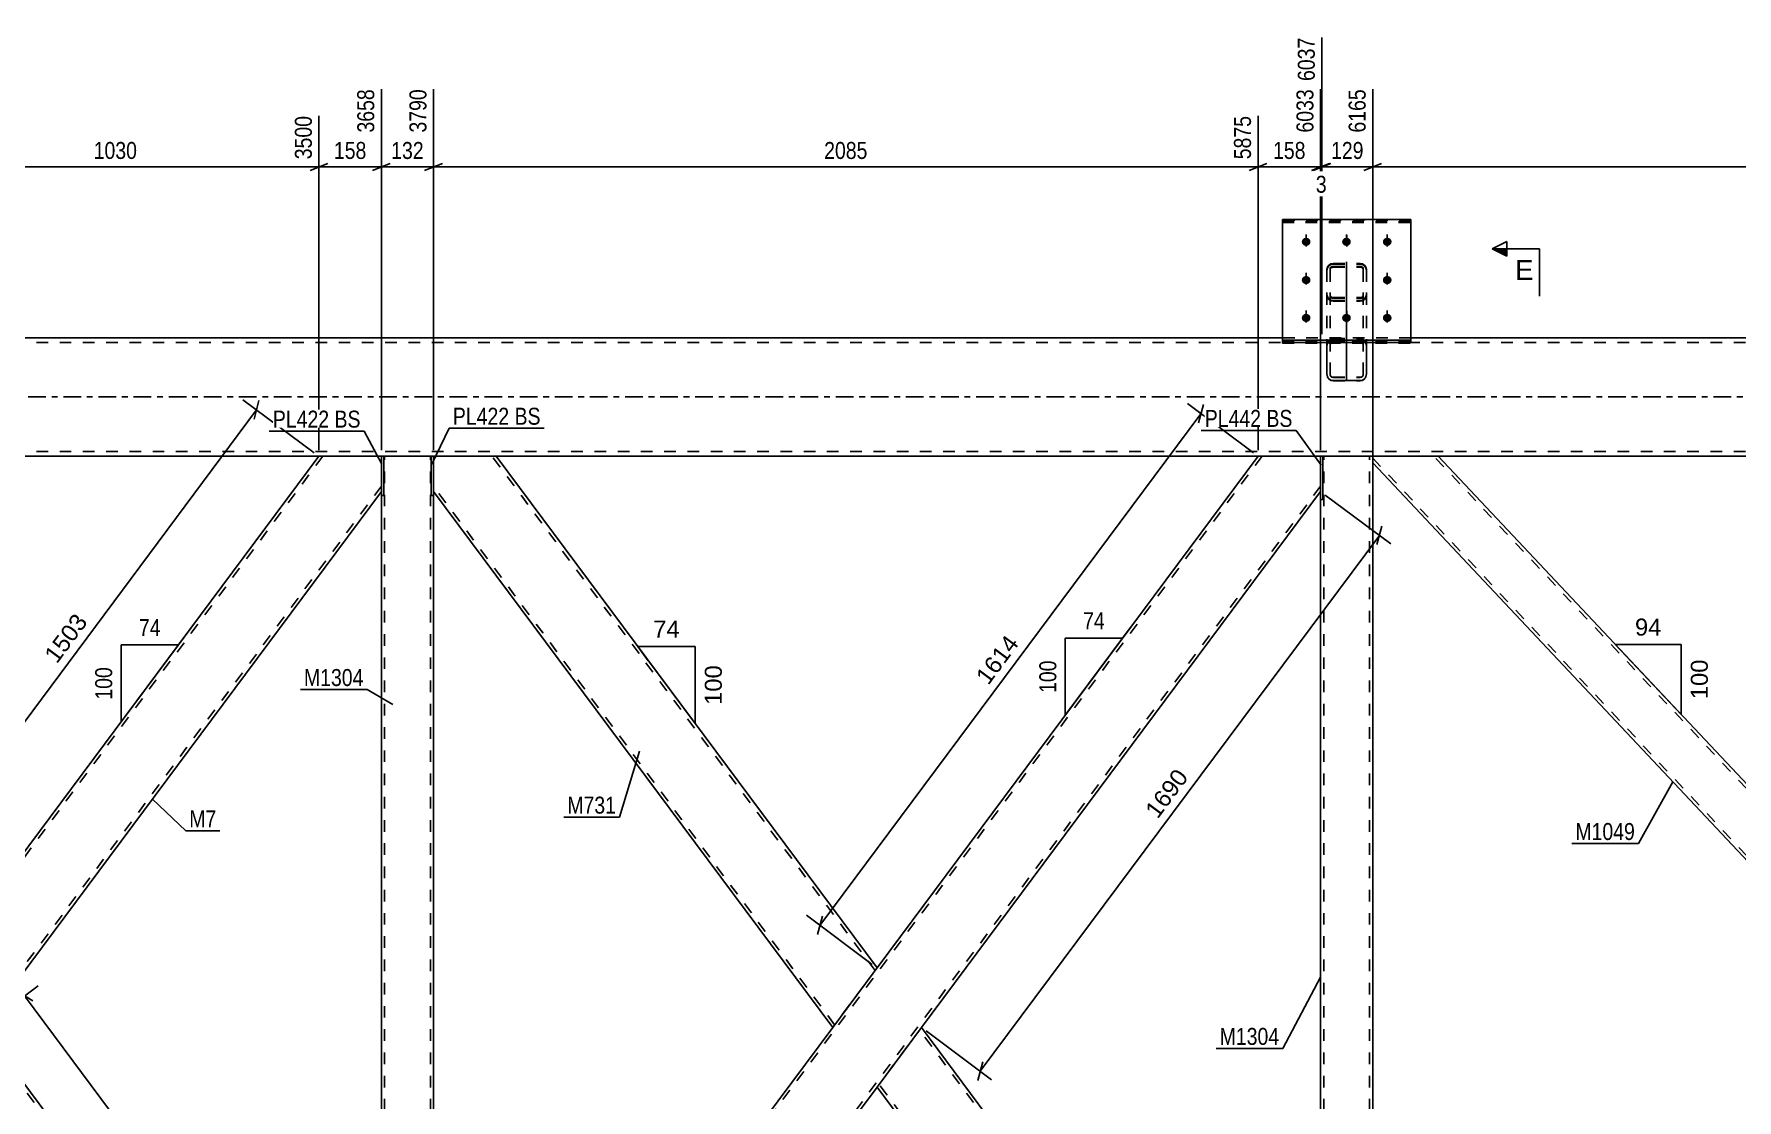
# Model space of a CAD drawing. Header units: millimetres. Extents: x -90 to 1099, y -612 to 229.
# Drawn here: x 182.6 to 469.6, y -118.6 to 61.2 of the extents above; entities that cross this region are included whole.
import ezdxf

# ---------------------------------------------------------------- set-up
doc = ezdxf.new("R2010")
doc.units = ezdxf.units.MM
doc.linetypes.add('DXK_LINE_DOT2', pattern=[3.9198, 1.9599, -1.9599])
doc.linetypes.add('DXK_LINE_DOT3', pattern=[5.9187, 2.979, -0.9799, 0.9799, -0.9799])
doc.styles.add('Arial', font='ARIAL.TTF', dxfattribs={"height": 0.2})
doc.styles.add('Arial Narrow', font='ARIALN.TTF', dxfattribs={"height": 0.2})

# ---------------------------------------------------------------- blocks, each defined once
blk = doc.blocks.new('Part-761555022-4080 - 4074')
at = {"color": 7, "linetype": 'DXK_LINE_DOT2'}
for p, q in [((408.24, -10), (399.44, -10)), ((399.44, -17.29), (399.44, -10)), ((399.97, -202.67), (399.97, -10)), ((407.7, -202.67), (407.7, -10)), ((408.24, -11.1), (408.24, -10)), ((399.44, -202.67), (399.44, -196.04)), ((408.24, -202.67), (408.24, -200.1)), ((399.44, -202.67), (408.24, -202.67))]:
    blk.add_line(p, q, dxfattribs=at)
at = {"color": 2, "linetype": 'Continuous'}
for p, q in [((408.24, -200.1), (408.24, -11.1)), ((399.44, -196.04), (399.44, -17.29))]:
    blk.add_line(p, q, dxfattribs=at)
blk = doc.blocks.new('Part-761555022-4585 - 4074')
at = {"color": 7, "linetype": 'DXK_LINE_DOT2'}
for p, q in [((399.44, -10), (399.43, -17.29)), ((399.44, -10), (399.84, -10)), ((399.84, -10), (399.83, -17.29)), ((399.43, -17.29), (399.83, -17.29))]:
    blk.add_line(p, q, dxfattribs=at)
blk = doc.blocks.new('Part-761555022-4091 - 4074')
at = {"color": 7, "linetype": 'DXK_LINE_DOT2'}
for p, q in [((400.59, 21.9), (400.51, 21.51)), ((400.51, 21.51), (400.51, 9.2)), ((400.82, 22.22), (400.59, 21.9)), ((401.17, 22.44), (400.82, 22.22)), ((401.04, 21.51), (401.08, 21.71)), ((401.04, 21.51), (401.04, 3.88)), ((401.08, 21.71), (401.2, 21.87)), ((401.58, 22.52), (401.17, 22.44)), ((401.2, 21.87), (401.37, 21.98)), ((401.37, 21.98), (401.58, 22.01)), ((401.58, 22.52), (406.11, 22.52)), ((401.58, 22.01), (406.11, 22.01)), ((406.52, 22.44), (406.11, 22.52)), ((406.11, 22.01), (406.32, 21.98)), ((406.32, 21.98), (406.49, 21.87)), ((406.49, 21.87), (406.6, 21.71)), ((406.87, 22.22), (406.52, 22.44)), ((406.6, 21.71), (406.64, 21.51)), ((406.64, 21.51), (406.64, 3.88)), ((407.1, 21.9), (406.87, 22.22)), ((407.18, 21.51), (407.1, 21.9)), ((407.18, 21.51), (407.18, 9.2)), ((400.51, 17.25), (400.59, 16.87)), ((401.08, 17.06), (401.04, 17.25)), ((406.64, 17.25), (406.6, 17.06)), ((407.1, 16.87), (407.18, 17.25)), ((400.59, 16.87), (400.82, 16.55)), ((400.82, 16.55), (401.17, 16.33)), ((401.2, 16.9), (401.08, 17.06)), ((401.17, 16.33), (401.58, 16.25)), ((401.37, 16.79), (401.2, 16.9)), ((401.58, 16.75), (401.37, 16.79)), ((401.58, 16.75), (406.11, 16.75)), ((401.58, 16.25), (406.11, 16.25)), ((406.32, 16.79), (406.11, 16.75)), ((406.11, 16.25), (406.52, 16.33)), ((406.49, 16.9), (406.32, 16.79)), ((406.6, 17.06), (406.49, 16.9)), ((406.52, 16.33), (406.87, 16.55)), ((406.87, 16.55), (407.1, 16.87)), ((400.51, 8.71), (400.59, 9.14)), ((401.08, 8.93), (401.04, 8.71)), ((401.17, 9.76), (401.58, 9.84)), ((401.58, 9.28), (401.37, 9.23)), ((401.58, 9.84), (406.11, 9.84)), ((401.58, 9.28), (406.11, 9.28)), ((406.11, 9.84), (406.52, 9.76)), ((406.32, 9.23), (406.11, 9.28)), ((406.64, 8.71), (406.6, 8.93)), ((407.1, 9.14), (407.18, 8.71)), ((401.04, 3.88), (401.08, 3.67)), ((401.37, 3.36), (401.58, 3.32)), ((401.58, 3.32), (406.11, 3.32)), ((406.11, 3.32), (406.32, 3.36)), ((406.6, 3.67), (406.64, 3.88))]:
    blk.add_line(p, q, dxfattribs=at)
at = {"color": 7, "linetype": 'DXK_LINE_DOT3'}
blk.add_line((403.84, 2.88), (403.84, 22.8), dxfattribs=at)
at = {"color": 2, "linetype": 'Continuous'}
for p, q in [((400.51, 9.2), (400.51, 3.88)), ((407.18, 9.2), (407.18, 3.88)), ((400.59, 3.45), (400.51, 3.88)), ((407.18, 3.88), (407.1, 3.45)), ((401.58, 2.75), (401.17, 2.84)), ((401.58, 2.75), (406.11, 2.75)), ((406.52, 2.84), (406.11, 2.75))]:
    blk.add_line(p, q, dxfattribs=at)
at = {"color": 7, "linetype": 'DXK_LINE_DOT2'}
for centre, radius, start, end in [((401.62, 8.75), 1.1, 114.32, 159.2417), ((401.6, 8.73), 0.552, 114.32, 159.2417), ((406.09, 8.73), 0.552, 20.7583, 65.68), ((406.06, 8.75), 1.1, 20.7583, 65.68), ((401.6, 3.86), 0.552, 200.7583, 245.68), ((406.09, 3.86), 0.552, 294.32, 339.2417)]:
    blk.add_arc(centre, radius, start, end, dxfattribs=at)
at = {"color": 2, "linetype": 'Continuous'}
for centre, start, end in [((401.62, 3.84), 200.7583, 245.68), ((406.06, 3.84), 294.32, 339.2417)]:
    blk.add_arc(centre, 1.1, start, end, dxfattribs=at)
blk = doc.blocks.new('Part-761555022-4535 - 4074')
at = {"color": 2, "linetype": 'Continuous'}
for p, q in [((260.39, -10), (249.9, -10)), ((324.67, -96.29), (260.43, -10)), ((317.19, -106.33), (249.9, -15.96)), ((324, -97.18), (317.19, -106.33)), ((324, -97.18), (324.67, -96.29))]:
    blk.add_line(p, q, dxfattribs=at)
at = {"color": 7, "linetype": 'DXK_LINE_DOT2'}
for p, q in [((249.9, -15.96), (249.9, -10)), ((324.34, -96.73), (259.76, -10)), ((260.43, -10), (260.39, -10)), ((260.43, -10), (260.39, -10)), ((317.52, -105.89), (249.9, -15.06)), ((324.62, -96.35), (324, -97.18)), ((317.52, -105.89), (317.55, -105.85))]:
    blk.add_line(p, q, dxfattribs=at)
blk = doc.blocks.new('Part-761555022-4206 - 4074')
at = {"color": 2, "linetype": 'Continuous'}
for p, q in [((393.01, 9.2), (393.01, 29.93)), ((393.01, 29.93), (414.68, 29.93)), ((414.68, 29.93), (414.68, 9.2)), ((393.01, 9.57), (414.68, 9.57)), ((393.01, 9.2), (414.68, 9.2))]:
    blk.add_line(p, q, dxfattribs=at)
at = {"color": 7, "linetype": 'DXK_LINE_DOT2'}
blk.add_line((393.01, 29.56), (414.68, 29.56), dxfattribs=at)
blk = doc.blocks.new('Part-761555022-4170 - 4074')
at = {"color": 7, "linetype": 'DXK_LINE_DOT2'}
for p, q in [((400.51, 21.4), (400.59, 21.78)), ((400.51, 21.4), (400.51, 3.85)), ((400.59, 21.78), (400.82, 22.11)), ((400.82, 22.11), (401.17, 22.33)), ((401.08, 21.59), (401.04, 21.4)), ((401.04, 21.4), (401.04, 3.85)), ((401.2, 21.75), (401.08, 21.59)), ((401.17, 22.33), (401.58, 22.4)), ((401.37, 21.86), (401.2, 21.75)), ((401.58, 21.9), (401.37, 21.86)), ((401.58, 22.4), (406.11, 22.4)), ((401.58, 21.9), (406.11, 21.9)), ((406.11, 22.4), (406.52, 22.33)), ((406.32, 21.86), (406.11, 21.9)), ((406.49, 21.75), (406.32, 21.86)), ((406.6, 21.59), (406.49, 21.75)), ((406.52, 22.33), (406.87, 22.11)), ((406.64, 21.4), (406.6, 21.59)), ((406.64, 21.4), (406.64, 3.85)), ((406.87, 22.11), (407.1, 21.78)), ((407.1, 21.78), (407.18, 21.4)), ((407.18, 21.4), (407.18, 3.85)), ((400.59, 16.76), (400.51, 17.14)), ((400.82, 16.43), (400.59, 16.76)), ((401.17, 16.21), (400.82, 16.43)), ((401.04, 17.14), (401.08, 16.95)), ((401.08, 16.95), (401.2, 16.79)), ((401.58, 16.14), (401.17, 16.21)), ((401.2, 16.79), (401.37, 16.68)), ((401.37, 16.68), (401.58, 16.64)), ((401.58, 16.64), (406.11, 16.64)), ((401.58, 16.14), (406.11, 16.14)), ((406.11, 16.64), (406.32, 16.68)), ((406.52, 16.21), (406.11, 16.14)), ((406.32, 16.68), (406.49, 16.79)), ((406.49, 16.79), (406.6, 16.95)), ((406.87, 16.43), (406.52, 16.21)), ((406.6, 16.95), (406.64, 17.14)), ((407.1, 16.76), (406.87, 16.43)), ((407.18, 17.14), (407.1, 16.76)), ((400.59, 9.1), (400.51, 8.67)), ((401.04, 8.67), (401.08, 8.89)), ((401.58, 9.81), (401.17, 9.72)), ((401.37, 9.19), (401.58, 9.24)), ((401.58, 9.81), (406.11, 9.81)), ((401.58, 9.24), (406.11, 9.24)), ((406.52, 9.72), (406.11, 9.81)), ((406.11, 9.24), (406.32, 9.19)), ((406.6, 8.89), (406.64, 8.67)), ((407.18, 8.67), (407.1, 9.1)), ((400.51, 3.85), (400.59, 3.41)), ((401.08, 3.63), (401.04, 3.85)), ((401.58, 3.28), (401.37, 3.32)), ((401.58, 3.28), (406.11, 3.28)), ((406.32, 3.32), (406.11, 3.28)), ((406.64, 3.85), (406.6, 3.63)), ((407.1, 3.41), (407.18, 3.85)), ((401.17, 2.8), (401.58, 2.71)), ((401.58, 2.71), (406.11, 2.71)), ((406.11, 2.71), (406.52, 2.8))]:
    blk.add_line(p, q, dxfattribs=at)
at = {"color": 7, "linetype": 'DXK_LINE_DOT3'}
blk.add_line((403.84, 22.69), (403.84, 2.84), dxfattribs=at)
at = {"color": 7, "linetype": 'DXK_LINE_DOT2'}
for centre, radius, start, end in [((401.62, 8.71), 1.1, 114.32, 159.2417), ((401.6, 8.69), 0.552, 114.32, 159.2417), ((406.09, 8.69), 0.552, 20.7583, 65.68), ((406.06, 8.71), 1.1, 20.7583, 65.68), ((401.62, 3.8), 1.1, 200.7583, 245.68), ((401.6, 3.82), 0.552, 200.7583, 245.68), ((406.09, 3.82), 0.552, 294.32, 339.2417), ((406.06, 3.8), 1.1, 294.32, 339.2417)]:
    blk.add_arc(centre, radius, start, end, dxfattribs=at)
blk = doc.blocks.new('Part-761555022-4110 - 4074')
at = {"color": 2, "linetype": 'Continuous'}
for p, q in [((230.58, -10), (170.74, -90.37)), ((241.1, -10), (230.61, -10)), ((241.1, -15.96), (173.82, -106.33)), ((170.74, -108.68), (170.74, -90.37)), ((170.74, -110.46), (170.74, -108.68))]:
    blk.add_line(p, q, dxfattribs=at)
at = {"color": 7, "linetype": 'DXK_LINE_DOT2'}
for p, q in [((231.24, -10), (170.74, -91.26)), ((230.58, -10), (230.61, -10)), ((230.61, -10), (230.58, -10)), ((241.1, -10), (241.1, -15.96)), ((241.1, -15.06), (170.74, -109.57)), ((173.82, -106.33), (170.74, -110.46)), ((170.74, -110.33), (170.74, -108.68))]:
    blk.add_line(p, q, dxfattribs=at)
blk = doc.blocks.new('Part-761555022-4125 - 4074')
at = {"color": 2, "linetype": 'Continuous'}
for p, q in [((170.74, -110.46), (173.82, -106.33)), ((241.1, -196.71), (173.82, -106.33)), ((170.74, -120.51), (170.74, -110.46)), ((170.74, -122.3), (170.74, -120.51)), ((230.58, -202.67), (170.74, -122.3)), ((241.1, -197.71), (241.1, -196.71)), ((230.61, -202.67), (241.1, -202.67))]:
    blk.add_line(p, q, dxfattribs=at)
at = {"color": 7, "linetype": 'DXK_LINE_DOT2'}
for p, q in [((241.1, -197.6), (173.48, -106.78)), ((170.74, -122.16), (170.74, -120.51)), ((170.74, -121.4), (170.74, -121.19)), ((231.24, -202.67), (170.74, -121.4)), ((241.1, -202.67), (241.1, -197.71)), ((230.58, -202.67), (230.61, -202.67)), ((230.61, -202.67), (230.58, -202.67))]:
    blk.add_line(p, q, dxfattribs=at)
blk = doc.blocks.new('Part-761555022-4140 - 4074')
at = {"color": 2, "linetype": 'Continuous'}
for p, q in [((324.67, -116.38), (332.15, -106.33)), ((399.44, -196.71), (332.15, -106.33)), ((388.91, -202.67), (324.67, -116.38)), ((393.01, -202.67), (388.94, -202.67))]:
    blk.add_line(p, q, dxfattribs=at)
at = {"color": 7, "linetype": 'DXK_LINE_DOT2'}
for p, q in [((399.44, -197.6), (331.82, -106.78)), ((325, -115.93), (325.03, -115.9)), ((389.57, -202.67), (325, -115.93)), ((399.44, -202.67), (399.44, -196.71)), ((388.91, -202.67), (388.94, -202.67)), ((388.94, -202.67), (388.91, -202.67)), ((399.44, -202.67), (393.01, -202.67))]:
    blk.add_line(p, q, dxfattribs=at)
blk = doc.blocks.new('Part-761555022-4575 - 4074')
at = {"color": 7, "linetype": 'DXK_LINE_DOT2'}
for p, q in [((241.1, -10), (241.5, -10)), ((241.1, -10), (241.1, -16.62)), ((241.5, -10), (241.5, -16.62)), ((241.1, -16.62), (241.5, -16.62))]:
    blk.add_line(p, q, dxfattribs=at)
blk = doc.blocks.new('Part-761555022-4209 - 4074')
at = {"color": 7, "linetype": 'DXK_LINE_DOT2'}
for p, q in [((414.68, 29.82), (393.01, 29.82)), ((393.01, 29.82), (393.01, 9.09)), ((393.01, 29.45), (414.68, 29.45)), ((414.68, 9.09), (414.68, 29.82)), ((393.01, 9.46), (414.68, 9.46)), ((393.01, 9.09), (414.68, 9.09))]:
    blk.add_line(p, q, dxfattribs=at)
blk = doc.blocks.new('Part-761555022-4246 - 4074')
at = {"color": 7, "linetype": 'DXK_LINE_DOT2'}
for p, q in [((1035.51, 9.2), (45.44, 9.2)), ((414.68, 10), (393.01, 10)), ((1035.51, -9.2), (45.44, -9.2)), ((1035.51, -10), (230.61, -10)), ((241.5, -10), (230.61, -10)), ((249.9, -10), (249.5, -10)), ((260.39, -10), (249.9, -10)), ((399.84, -10), (388.94, -10))]:
    blk.add_line(p, q, dxfattribs=at)
at = {"color": 2, "linetype": 'Continuous'}
for p, q in [((393.01, 10), (177.17, 10)), ((793.01, 10), (414.68, 10)), ((230.61, -10), (102.06, -10)), ((249.5, -10), (241.5, -10)), ((249.9, -10), (249.9, -10)), ((388.94, -10), (260.39, -10)), ((1035.51, -10), (399.84, -10))]:
    blk.add_line(p, q, dxfattribs=at)
at = {"color": 7, "linetype": 'DXK_LINE_DOT3'}
blk.add_line((45.44, 0), (1035.51, 0), dxfattribs=at)
blk = doc.blocks.new('Bolt-761555022-4387 - 4074')
at = {"color": 1, "linetype": 'DXK_LINE_DOT2'}
for p, q in [((397.01, 25.4), (397.01, 27.29)), ((403.88, 25.4), (403.88, 27.29)), ((410.68, 25.4), (410.68, 27.29)), ((397.01, 18.94), (397.01, 20.84)), ((410.68, 18.94), (410.68, 20.84)), ((397.01, 12.55), (397.01, 14.45)), ((403.88, 12.55), (403.88, 14.45)), ((410.68, 12.55), (410.68, 14.45))]:
    blk.add_line(p, q, dxfattribs=at)
blk = doc.blocks.new('Bolt-761555022-4388 - 4074')
at = {"linetype": 'Continuous'}
for points in [[(397.01, 25.48), (396.86, 25.5), (396.71, 25.54), (396.58, 25.61), (396.47, 25.71), (396.38, 25.83), (396.31, 25.96), (396.28, 26.1), (396.28, 26.24), (396.31, 26.38), (396.38, 26.51), (396.47, 26.63), (396.58, 26.73), (396.71, 26.8), (396.86, 26.84), (397.01, 26.86), (397.16, 26.84), (397.31, 26.8), (397.44, 26.73), (397.56, 26.63), (397.65, 26.51), (397.71, 26.38), (397.74, 26.24), (397.74, 26.1), (397.71, 25.96), (397.65, 25.83), (397.56, 25.71), (397.44, 25.61), (397.31, 25.54), (397.16, 25.5)], [(403.81, 25.48), (403.66, 25.5), (403.51, 25.54), (403.38, 25.61), (403.27, 25.71), (403.18, 25.83), (403.11, 25.96), (403.08, 26.1), (403.08, 26.24), (403.11, 26.38), (403.18, 26.51), (403.27, 26.63), (403.38, 26.73), (403.51, 26.8), (403.66, 26.84), (403.81, 26.86), (403.96, 26.84), (404.11, 26.8), (404.24, 26.73), (404.36, 26.63), (404.45, 26.51), (404.51, 26.38), (404.54, 26.24), (404.54, 26.1), (404.51, 25.96), (404.45, 25.83), (404.36, 25.71), (404.24, 25.61), (404.11, 25.54), (403.96, 25.5)], [(410.68, 25.48), (410.53, 25.5), (410.38, 25.54), (410.25, 25.61), (410.13, 25.71), (410.04, 25.83), (409.98, 25.96), (409.95, 26.1), (409.95, 26.24), (409.98, 26.38), (410.04, 26.51), (410.13, 26.63), (410.25, 26.73), (410.38, 26.8), (410.53, 26.84), (410.68, 26.86), (410.83, 26.84), (410.98, 26.8), (411.11, 26.73), (411.22, 26.63), (411.31, 26.51), (411.38, 26.38), (411.41, 26.24), (411.41, 26.1), (411.38, 25.96), (411.31, 25.83), (411.22, 25.71), (411.11, 25.61), (410.98, 25.54), (410.83, 25.5)], [(397.01, 19.03), (396.86, 19.04), (396.71, 19.09), (396.58, 19.16), (396.47, 19.26), (396.38, 19.37), (396.31, 19.5), (396.28, 19.65), (396.28, 19.79), (396.31, 19.93), (396.38, 20.06), (396.47, 20.18), (396.58, 20.27), (396.71, 20.35), (396.86, 20.39), (397.01, 20.41), (397.16, 20.39), (397.31, 20.35), (397.44, 20.27), (397.56, 20.18), (397.65, 20.06), (397.71, 19.93), (397.74, 19.79), (397.74, 19.65), (397.71, 19.5), (397.65, 19.37), (397.56, 19.26), (397.44, 19.16), (397.31, 19.09), (397.16, 19.04)], [(410.68, 19.03), (410.53, 19.04), (410.38, 19.09), (410.25, 19.16), (410.13, 19.26), (410.04, 19.37), (409.98, 19.5), (409.95, 19.65), (409.95, 19.79), (409.98, 19.93), (410.04, 20.06), (410.13, 20.18), (410.25, 20.27), (410.38, 20.35), (410.53, 20.39), (410.68, 20.41), (410.83, 20.39), (410.98, 20.35), (411.11, 20.27), (411.22, 20.18), (411.31, 20.06), (411.38, 19.93), (411.41, 19.79), (411.41, 19.65), (411.38, 19.5), (411.31, 19.37), (411.22, 19.26), (411.11, 19.16), (410.98, 19.09), (410.83, 19.04)], [(397.01, 12.64), (396.86, 12.65), (396.71, 12.7), (396.58, 12.77), (396.47, 12.87), (396.38, 12.98), (396.31, 13.11), (396.28, 13.26), (396.28, 13.4), (396.31, 13.54), (396.38, 13.67), (396.47, 13.79), (396.58, 13.88), (396.71, 13.96), (396.86, 14), (397.01, 14.02), (397.16, 14), (397.31, 13.96), (397.44, 13.88), (397.56, 13.79), (397.65, 13.67), (397.71, 13.54), (397.74, 13.4), (397.74, 13.26), (397.71, 13.11), (397.65, 12.98), (397.56, 12.87), (397.44, 12.77), (397.31, 12.7), (397.16, 12.65)], [(403.81, 12.64), (403.66, 12.65), (403.51, 12.7), (403.38, 12.77), (403.27, 12.87), (403.18, 12.98), (403.11, 13.11), (403.08, 13.26), (403.08, 13.4), (403.11, 13.54), (403.18, 13.67), (403.27, 13.79), (403.38, 13.88), (403.51, 13.96), (403.66, 14), (403.81, 14.02), (403.96, 14), (404.11, 13.96), (404.24, 13.88), (404.36, 13.79), (404.45, 13.67), (404.51, 13.54), (404.54, 13.4), (404.54, 13.26), (404.51, 13.11), (404.45, 12.98), (404.36, 12.87), (404.24, 12.77), (404.11, 12.7), (403.96, 12.65)], [(410.68, 12.64), (410.53, 12.65), (410.38, 12.7), (410.25, 12.77), (410.13, 12.87), (410.04, 12.98), (409.98, 13.11), (409.95, 13.26), (409.95, 13.4), (409.98, 13.54), (410.04, 13.67), (410.13, 13.79), (410.25, 13.88), (410.38, 13.96), (410.53, 14), (410.68, 14.02), (410.83, 14), (410.98, 13.96), (411.11, 13.88), (411.22, 13.79), (411.31, 13.67), (411.38, 13.54), (411.41, 13.4), (411.41, 13.26), (411.38, 13.11), (411.31, 12.98), (411.22, 12.87), (411.11, 12.77), (410.98, 12.7), (410.83, 12.65)]]:
    blk.add_hatch(color=1, dxfattribs=at).paths.add_polyline_path(points)
at = {"color": 1, "linetype": 'Continuous'}
for p, q in [((397.01, 25.51), (397.01, 27.4)), ((403.81, 25.51), (403.81, 27.4)), ((410.68, 25.51), (410.68, 27.4)), ((397.01, 19.06), (397.01, 20.95)), ((410.68, 19.06), (410.68, 20.95)), ((397.01, 12.67), (397.01, 14.56)), ((403.81, 12.67), (403.81, 14.56)), ((410.68, 12.67), (410.68, 14.56))]:
    blk.add_line(p, q, dxfattribs=at)
blk = doc.blocks.new('Part-761555022-4413 - 4074')
at = {"color": 7, "linetype": 'DXK_LINE_DOT2'}
for p, q in [((249.5, -10), (249.9, -10)), ((249.5, -10), (249.5, -16.62)), ((249.9, -10), (249.9, -16.62)), ((249.5, -16.62), (249.9, -16.62))]:
    blk.add_line(p, q, dxfattribs=at)
blk = doc.blocks.new('Part-761555022-4418 - 4074')
at = {"color": 2, "linetype": 'Continuous'}
for p, q in [((249.9, -10), (249.5, -10)), ((249.5, -10), (249.5, -16.62)), ((249.9, -16.62), (249.9, -10)), ((249.5, -16.62), (249.9, -16.62))]:
    blk.add_line(p, q, dxfattribs=at)
blk = doc.blocks.new('Part-761555022-4485 - 4074')
at = {"color": 7, "linetype": 'DXK_LINE_DOT2'}
for p, q in [((249.9, -10), (241.1, -10)), ((241.1, -16.62), (241.1, -10)), ((241.64, -202.67), (241.64, -10)), ((249.37, -202.67), (249.37, -10)), ((249.9, -16.62), (249.9, -10)), ((241.1, -202.67), (241.1, -196.71)), ((249.9, -202.67), (249.9, -196.71)), ((241.1, -202.67), (249.9, -202.67))]:
    blk.add_line(p, q, dxfattribs=at)
at = {"color": 2, "linetype": 'Continuous'}
for p, q in [((241.1, -196.71), (241.1, -16.62)), ((249.9, -196.71), (249.9, -16.62))]:
    blk.add_line(p, q, dxfattribs=at)
blk = doc.blocks.new('Part-761555022-4525 - 4074')
at = {"color": 2, "linetype": 'Continuous'}
for p, q in [((408.24, -11.1), (408.24, -10)), ((497.79, -106.33), (408.24, -11.1)), ((503.84, -99.91), (419.28, -10)), ((503.84, -99.91), (503.1, -100.69)), ((503.1, -100.69), (497.79, -106.33))]:
    blk.add_line(p, q, dxfattribs=at)
at = {"color": 7, "linetype": 'DXK_LINE_DOT2'}
for p, q in [((419.28, -10), (408.24, -10)), ((498.16, -105.94), (408.24, -10.32)), ((503.47, -100.3), (418.55, -10)), ((503.78, -99.97), (503.1, -100.69)), ((498.16, -105.94), (498.19, -105.91))]:
    blk.add_line(p, q, dxfattribs=at)
blk = doc.blocks.new('Part-761555022-4530 - 4074')
at = {"color": 7, "linetype": 'DXK_LINE_DOT2'}
for p, q in [((589.12, -10), (408.24, -202.34)), ((599.43, -10.32), (418.55, -202.67)), ((599.43, -10), (588.39, -10)), ((503.84, -99.91), (497.79, -106.33)), ((509.88, -106.33), (503.84, -112.76)), ((408.24, -201.57), (409.62, -200.1)), ((408.24, -202.67), (408.24, -201.57)), ((419.28, -202.67), (408.24, -202.67))]:
    blk.add_line(p, q, dxfattribs=at)
at = {"color": 2, "linetype": 'Continuous'}
for p, q in [((588.39, -10), (503.84, -99.91)), ((599.43, -11.1), (509.88, -106.33)), ((599.43, -11.1), (599.43, -10)), ((497.79, -106.33), (409.62, -200.1)), ((503.84, -112.76), (419.28, -202.67))]:
    blk.add_line(p, q, dxfattribs=at)
blk = doc.blocks.new('Part-761555022-4550 - 4074')
at = {"color": 7, "linetype": 'DXK_LINE_DOT2'}
for p, q in [((389.57, -10), (249.9, -197.6)), ((388.91, -10), (388.94, -10)), ((388.94, -10), (388.91, -10)), ((399.44, -15.96), (399.44, -10)), ((399.44, -15.06), (259.76, -202.67)), ((324.67, -96.29), (317.19, -106.33)), ((332.15, -106.33), (324.67, -116.38)), ((249.9, -202.67), (249.9, -198.5)), ((249.9, -202.67), (249.9, -198.56)), ((260.43, -202.67), (260.39, -202.67)), ((260.43, -202.67), (260.39, -202.67))]:
    blk.add_line(p, q, dxfattribs=at)
at = {"color": 2, "linetype": 'Continuous'}
for p, q in [((388.91, -10), (324.67, -96.29)), ((399.44, -10), (388.94, -10)), ((399.44, -15.96), (332.15, -106.33)), ((317.19, -106.33), (249.9, -196.71)), ((324.67, -116.38), (260.43, -202.67)), ((249.9, -198.56), (249.9, -196.71)), ((259.1, -202.67), (249.9, -202.67)), ((260.39, -202.67), (259.1, -202.67))]:
    blk.add_line(p, q, dxfattribs=at)
blk = doc.blocks.new('Part-761555022-4580 - 4074')
at = {"color": 2, "linetype": 'Continuous'}
for p, q in [((241.5, -10), (241.1, -10)), ((241.1, -10), (241.1, -16.62)), ((241.5, -16.62), (241.5, -10)), ((241.1, -16.62), (241.5, -16.62))]:
    blk.add_line(p, q, dxfattribs=at)
blk = doc.blocks.new('Part-761555022-4590 - 4074')
at = {"color": 2, "linetype": 'Continuous'}
for p, q in [((399.44, -10), (399.43, -17.29)), ((399.84, -10), (399.44, -10)), ((399.83, -17.29), (399.84, -10)), ((399.43, -17.29), (399.83, -17.29))]:
    blk.add_line(p, q, dxfattribs=at)
blk = doc.blocks.new('AngleDimension-761555022-14660 - 4074')
at = {"color": 7, "linetype": 'Continuous'}
for p, q in [((286.1, -44.48), (284.32, -42.09)), ((294, -42.09), (284.32, -42.09)), ((294, -55.09), (284.32, -42.09)), ((294, -55.09), (294, -42.09))]:
    blk.add_line(p, q, dxfattribs=at)
at = {"color": 0}
for points in [[(291.98, -41.19), (291.98, -36.99), (286.33, -36.99), (286.33, -41.19)], [(299.1, -44.65), (294.9, -44.65), (294.9, -52.53), (299.1, -52.53)]]:
    blk.add_wipeout(points, dxfattribs=at)
at = {"color": 3, "style": 'Arial'}
blk.add_text('74', height=2.865, dxfattribs=at).set_placement((286.93, -40.59))
blk.add_text('100', height=2.865, rotation=90.0002, dxfattribs=at).set_placement((298.5, -51.93))
blk = doc.blocks.new('AngleDimension-761555022-5889 - 4074')
at = {"color": 7, "linetype": 'Continuous'}
for p, q in [((367.35, -38.96), (366.07, -40.68)), ((356.39, -40.68), (366.07, -40.68)), ((356.39, -53.68), (366.07, -40.68)), ((356.39, -53.68), (356.39, -40.68))]:
    blk.add_line(p, q, dxfattribs=at)
at = {"color": 0}
for points in [[(363.66, -39.78), (363.66, -35.58), (358.8, -35.58), (358.8, -39.78)], [(355.49, -43.84), (351.29, -43.84), (351.29, -50.52), (355.49, -50.52)]]:
    blk.add_wipeout(points, dxfattribs=at)
at = {"color": 3, "style": 'Arial Narrow'}
blk.add_text('74', height=2.863, dxfattribs=at).set_placement((359.4, -39.18))
blk.add_text('100', height=2.863, rotation=90.0002, dxfattribs=at).set_placement((354.89, -49.92))
blk = doc.blocks.new('StraightDimension-761555022-13953 - 4074')
at = {"color": 7, "linetype": 'Continuous'}
for p, q in [((241.1, -9), (241.1, 51.91)), ((230.58, -9), (230.58, 47.41)), ((229.08, 38.19), (232.08, 39.39)), ((230.58, 38.79), (241.1, 38.79)), ((242.6, 39.39), (239.6, 38.19))]:
    blk.add_line(p, q, dxfattribs=at)
at = {"color": 0}
blk.add_wipeout([(239.18, 39.54), (239.18, 43.74), (232.5, 43.74), (232.5, 39.54)], dxfattribs=at)
at = {"color": 0, "linetype": 'Continuous'}
blk.add_wipeout([(240.5, 52.51), (236.3, 52.51), (236.3, 43.99), (240.5, 43.99)], dxfattribs=at)
at = {"color": 3, "linetype": 'Continuous', "style": 'Arial Narrow'}
blk.add_text('3658', height=2.863, rotation=90.0002, dxfattribs=at).set_placement((239.9, 44.59))
at = {"color": 3, "style": 'Arial Narrow'}
blk.add_text('158', height=2.863, dxfattribs=at).set_placement((233.1, 40.14))
blk = doc.blocks.new('StraightDimension-761555022-14439 - 4074')
at = {"color": 7, "linetype": 'Continuous'}
for p, q in [((174.62, -105.74), (183.23, -99.32)), ((182.32, -101.87), (179.57, -100.18)), ((180.95, -101.02), (248.23, -191.4)), ((241.9, -196.11), (250.52, -189.7)), ((246.86, -190.56), (249.61, -192.25))]:
    blk.add_line(p, q, dxfattribs=at)
at = {"color": 0}
blk.add_wipeout([(218.21, -149.81), (221.57, -147.3), (215.55, -139.21), (212.18, -141.72)], dxfattribs=at)
at = {"color": 3, "style": 'Arial'}
blk.add_text('1690', height=2.865, rotation=-53.3309, dxfattribs=at).set_placement((213.02, -141.84))
blk = doc.blocks.new('StraightDimension-761555022-14824 - 4074')
at = {"color": 7, "linetype": 'Continuous'}
for p, q in [((160.22, -82.53), (220.05, -2.16)), ((229.77, -9.4), (217.76, -0.46)), ((219.64, -3.73), (220.47, -0.6)), ((169.94, -89.77), (157.93, -80.83)), ((160.63, -80.97), (159.8, -84.09))]:
    blk.add_line(p, q, dxfattribs=at)
at = {"color": 0}
blk.add_wipeout([(192.55, -37.85), (189.18, -35.34), (183.15, -43.44), (186.52, -45.95)], dxfattribs=at)
at = {"color": 3, "style": 'Arial'}
blk.add_text('1503', height=2.865, rotation=53.3309, dxfattribs=at).set_placement((186.39, -45.11))
blk = doc.blocks.new('StraightDimension-761555022-13950 - 4074')
at = {"color": 7, "linetype": 'Continuous'}
for p, q in [((399.44, -9), (399.44, 51.91)), ((388.91, -9), (388.91, 47.41)), ((387.41, 38.19), (390.41, 39.39)), ((388.91, 38.79), (399.44, 38.79)), ((400.94, 39.39), (397.94, 38.19))]:
    blk.add_line(p, q, dxfattribs=at)
at = {"color": 0}
blk.add_wipeout([(397.51, 39.54), (397.51, 43.74), (390.83, 43.74), (390.83, 39.54)], dxfattribs=at)
at = {"color": 0, "linetype": 'Continuous'}
blk.add_wipeout([(398.84, 52.51), (394.64, 52.51), (394.64, 43.99), (398.84, 43.99)], dxfattribs=at)
at = {"color": 3, "linetype": 'Continuous', "style": 'Arial Narrow'}
blk.add_text('6033', height=2.863, rotation=90.0002, dxfattribs=at).set_placement((398.24, 44.59))
at = {"color": 3, "style": 'Arial Narrow'}
blk.add_text('158', height=2.863, dxfattribs=at).set_placement((391.43, 40.14))
blk = doc.blocks.new('StraightDimension-761555022-13948 - 4074')
at = {"color": 7, "linetype": 'Continuous'}
for p, q in [((399.67, 10.57), (399.67, 60.61)), ((408.24, -10.1), (408.24, 51.91)), ((398.17, 38.19), (401.17, 39.39)), ((399.67, 38.79), (408.24, 38.79)), ((409.74, 39.39), (406.74, 38.19))]:
    blk.add_line(p, q, dxfattribs=at)
at = {"color": 0}
blk.add_wipeout([(407.29, 39.54), (407.29, 43.74), (400.61, 43.74), (400.61, 39.54)], dxfattribs=at)
at = {"color": 0, "linetype": 'Continuous'}
blk.add_wipeout([(407.63, 52.51), (403.43, 52.51), (403.43, 43.99), (407.63, 43.99)], dxfattribs=at)
at = {"color": 3, "linetype": 'Continuous', "style": 'Arial Narrow'}
blk.add_text('6165', height=2.863, rotation=90.0002, dxfattribs=at).set_placement((407.04, 44.59))
at = {"color": 3, "style": 'Arial Narrow'}
blk.add_text('129', height=2.863, dxfattribs=at).set_placement((401.21, 40.14))
blk = doc.blocks.new('AngleDimension-761555022-5903 - 4074')
at = {"color": 7, "linetype": 'Continuous'}
for p, q in [((209.94, -37.71), (206.89, -41.81)), ((197.22, -41.81), (206.89, -41.81)), ((197.22, -54.8), (206.89, -41.81)), ((197.22, -54.8), (197.22, -41.81))]:
    blk.add_line(p, q, dxfattribs=at)
at = {"color": 0}
for points in [[(204.49, -40.91), (204.49, -36.71), (199.63, -36.71), (199.63, -40.91)], [(196.32, -44.96), (192.12, -44.96), (192.12, -51.65), (196.32, -51.65)]]:
    blk.add_wipeout(points, dxfattribs=at)
at = {"color": 3, "style": 'Arial Narrow'}
blk.add_text('74', height=2.863, dxfattribs=at).set_placement((200.23, -40.31))
blk.add_text('100', height=2.863, rotation=90.0002, dxfattribs=at).set_placement((195.72, -51.05))
blk = doc.blocks.new('StraightDimension-761555022-13951 - 4074')
at = {"color": 7, "linetype": 'Continuous'}
for p, q in [((249.9, -9), (249.9, 51.91)), ((388.91, -9), (388.91, 47.41)), ((251.4, 39.39), (248.4, 38.19)), ((249.9, 38.79), (388.91, 38.79)), ((387.41, 38.19), (390.41, 39.39))]:
    blk.add_line(p, q, dxfattribs=at)
at = {"color": 0, "linetype": 'Continuous'}
blk.add_wipeout([(388.31, 48.01), (384.11, 48.01), (384.11, 39.49), (388.31, 39.49)], dxfattribs=at)
at = {"color": 0}
blk.add_wipeout([(323.66, 39.54), (323.66, 43.74), (315.15, 43.74), (315.15, 39.54)], dxfattribs=at)
at = {"color": 3, "linetype": 'Continuous', "style": 'Arial Narrow'}
blk.add_text('5875', height=2.863, rotation=90.0002, dxfattribs=at).set_placement((387.71, 40.09))
at = {"color": 3, "style": 'Arial Narrow'}
blk.add_text('2085', height=2.863, dxfattribs=at).set_placement((315.75, 40.14))
blk = doc.blocks.new('StraightDimension-761555022-13947 - 4074')
at = {"color": 7, "linetype": 'Continuous'}
for p, q in [((408.24, -10.1), (408.24, 51.91)), ((588.39, -9), (588.39, 47.41)), ((409.74, 39.39), (406.74, 38.19)), ((408.24, 38.79), (588.39, 38.79)), ((586.89, 38.19), (589.89, 39.39))]:
    blk.add_line(p, q, dxfattribs=at)
at = {"color": 0, "linetype": 'Continuous'}
blk.add_wipeout([(587.79, 48.01), (583.59, 48.01), (583.59, 39.49), (587.79, 39.49)], dxfattribs=at)
at = {"color": 0}
blk.add_wipeout([(502.57, 39.54), (502.57, 43.74), (494.06, 43.74), (494.06, 39.54)], dxfattribs=at)
at = {"color": 3, "linetype": 'Continuous', "style": 'Arial Narrow'}
blk.add_text('8867', height=2.863, rotation=90.0002, dxfattribs=at).set_placement((587.19, 40.09))
at = {"color": 3, "style": 'Arial Narrow'}
blk.add_text('2702', height=2.863, dxfattribs=at).set_placement((494.66, 40.14))
blk = doc.blocks.new('StraightDimension-761555022-13949 - 4074')
at = {"color": 7, "linetype": 'Continuous'}
for p, q in [((399.67, 10.57), (399.67, 60.61)), ((399.44, -9), (399.44, 51.91)), ((397.94, 38.19), (400.94, 39.39)), ((401.17, 39.39), (398.17, 38.19)), ((399.44, 38.79), (399.67, 38.79))]:
    blk.add_line(p, q, dxfattribs=at)
at = {"color": 0, "linetype": 'Continuous'}
blk.add_wipeout([(399.07, 61.21), (394.87, 61.21), (394.87, 52.69), (399.07, 52.69)], dxfattribs=at)
at = {"color": 0}
blk.add_wipeout([(401.07, 33.84), (401.07, 38.04), (398.04, 38.04), (398.04, 33.84)], dxfattribs=at)
at = {"color": 3, "linetype": 'Continuous', "style": 'Arial Narrow'}
blk.add_text('6037', height=2.863, rotation=90.0002, dxfattribs=at).set_placement((398.47, 53.29))
at = {"color": 3, "style": 'Arial Narrow'}
blk.add_text('3', height=2.86, dxfattribs=at).set_placement((398.64, 34.44))
blk = doc.blocks.new('StraightDimension-761555022-13952 - 4074')
at = {"color": 7, "linetype": 'Continuous'}
for p, q in [((241.1, -9), (241.1, 51.91)), ((249.9, -9), (249.9, 51.91)), ((239.6, 38.19), (242.6, 39.39)), ((241.1, 38.79), (249.9, 38.79)), ((251.4, 39.39), (248.4, 38.19))]:
    blk.add_line(p, q, dxfattribs=at)
at = {"color": 0}
blk.add_wipeout([(248.84, 39.54), (248.84, 43.74), (242.16, 43.74), (242.16, 39.54)], dxfattribs=at)
at = {"color": 0, "linetype": 'Continuous'}
blk.add_wipeout([(249.3, 52.51), (245.1, 52.51), (245.1, 43.99), (249.3, 43.99)], dxfattribs=at)
at = {"color": 3, "linetype": 'Continuous', "style": 'Arial Narrow'}
blk.add_text('3790', height=2.863, rotation=90.0002, dxfattribs=at).set_placement((248.7, 44.59))
at = {"color": 3, "style": 'Arial Narrow'}
blk.add_text('132', height=2.863, dxfattribs=at).set_placement((242.76, 40.14))
blk = doc.blocks.new('StraightDimension-761555022-13954 - 4074')
at = {"color": 7, "linetype": 'Continuous'}
for p, q in [((161.94, -9), (161.94, 47.41)), ((230.58, -9), (230.58, 47.41)), ((163.44, 39.39), (160.44, 38.19)), ((161.94, 38.79), (230.58, 38.79)), ((229.08, 38.19), (232.08, 39.39))]:
    blk.add_line(p, q, dxfattribs=at)
at = {"color": 0, "linetype": 'Continuous'}
blk.add_wipeout([(229.98, 48.01), (225.78, 48.01), (225.78, 39.49), (229.98, 39.49)], dxfattribs=at)
at = {"color": 0}
blk.add_wipeout([(200.51, 39.54), (200.51, 43.74), (192, 43.74), (192, 39.54)], dxfattribs=at)
at = {"color": 3, "linetype": 'Continuous', "style": 'Arial Narrow'}
blk.add_text('3500', height=2.863, rotation=90.0002, dxfattribs=at).set_placement((229.38, 40.09))
at = {"color": 3, "style": 'Arial Narrow'}
blk.add_text('1030', height=2.863, dxfattribs=at).set_placement((192.6, 40.14))
blk = doc.blocks.new('AngleDimension-761555022-14674 - 4074')
at = {"color": 7, "linetype": 'Continuous'}
for p, q in [((451.78, -44.56), (449.13, -41.74)), ((460.23, -41.74), (449.13, -41.74)), ((460.23, -53.54), (449.13, -41.74)), ((460.23, -53.54), (460.23, -41.74))]:
    blk.add_line(p, q, dxfattribs=at)
at = {"color": 0}
for points in [[(457.5, -40.84), (457.5, -36.64), (451.85, -36.64), (451.85, -40.84)], [(465.33, -43.7), (461.13, -43.7), (461.13, -51.57), (465.33, -51.57)]]:
    blk.add_wipeout(points, dxfattribs=at)
at = {"color": 3, "style": 'Arial'}
blk.add_text('94', height=2.865, dxfattribs=at).set_placement((452.45, -40.24))
blk.add_text('100', height=2.865, rotation=90.0002, dxfattribs=at).set_placement((464.73, -50.97))
blk = doc.blocks.new('StraightDimension-761555022-14731 - 4074')
at = {"color": 7, "linetype": 'Continuous'}
for p, q in [((315.04, -89.12), (379.28, -2.83)), ((388.11, -9.4), (377, -1.13)), ((378.87, -4.39), (379.7, -1.27)), ((323.87, -95.69), (312.76, -87.42)), ((315.46, -87.56), (314.63, -90.68))]:
    blk.add_line(p, q, dxfattribs=at)
at = {"color": 0}
blk.add_wipeout([(349.58, -41.48), (346.21, -38.97), (340.18, -47.07), (343.55, -49.58)], dxfattribs=at)
at = {"color": 3, "style": 'Arial'}
blk.add_text('1614', height=2.865, rotation=53.3309, dxfattribs=at).set_placement((343.42, -48.74))
blk = doc.blocks.new('StraightDimension-761555022-14760 - 4074')
at = {"color": 7, "linetype": 'Continuous'}
for p, q in [((400.24, -16.55), (411.28, -24.77)), ((408.94, -24.9), (409.76, -21.78)), ((342.06, -113.72), (409.35, -23.34)), ((332.95, -106.93), (343.99, -115.15)), ((342.48, -112.15), (341.65, -115.28))]:
    blk.add_line(p, q, dxfattribs=at)
at = {"color": 0}
blk.add_wipeout([(378.12, -64.03), (374.75, -61.52), (368.72, -69.62), (372.09, -72.13)], dxfattribs=at)
at = {"color": 3, "style": 'Arial'}
blk.add_text('1690', height=2.865, rotation=53.3309, dxfattribs=at).set_placement((371.97, -71.29))
blk = doc.blocks.new('Mark-761555022-4076 - 4074')
at = {"color": 0}
blk.add_wipeout([(392.48, -109.27), (392.48, -106.27), (382.43, -106.27), (382.43, -109.27)], dxfattribs=at)
blk.add_wipeout([(392.48, -109.27), (392.48, -106.27), (382.43, -106.27), (382.43, -109.27)], dxfattribs=at)
at = {"color": 30, "linetype": 'Continuous'}
for p in [(399.44, -97.85), (381.83, -109.87)]:
    blk.add_line(p, (393.08, -109.87), dxfattribs=at)
at = {"color": 3, "style": 'Arial Narrow'}
blk.add_text('M1304', height=2.863, dxfattribs=at).set_placement((382.43, -109.27))
blk = doc.blocks.new('Mark-761555022-4106 - 4074')
at = {"color": 0}
blk.add_wipeout([(213.29, -72.58), (213.29, -69.58), (208.72, -69.58), (208.72, -72.58)], dxfattribs=at)
blk.add_wipeout([(213.29, -72.58), (213.29, -69.58), (208.72, -69.58), (208.72, -72.58)], dxfattribs=at)
at = {"color": 30, "linetype": 'Continuous'}
for p, q in [((202.5, -67.81), (208.12, -73.18)), ((208.12, -73.18), (213.89, -73.18))]:
    blk.add_line(p, q, dxfattribs=at)
at = {"color": 3, "style": 'Arial Narrow'}
blk.add_text('M7', height=2.863, dxfattribs=at).set_placement((208.72, -72.58))
blk = doc.blocks.new('MarkSet-761555022-6106 - 4074')
at = {"color": 0}
blk.add_wipeout([(262.66, -4.68), (262.66, -1.68), (253.16, -1.68), (253.16, -4.68)], dxfattribs=at)
blk.add_wipeout([(262.66, -4.68), (262.66, -1.68), (253.16, -1.68), (253.16, -4.68)], dxfattribs=at)
at = {"color": 30, "linetype": 'Continuous'}
blk.add_line((249.6, -11.34), (252.56, -5.28), dxfattribs=at)
at = {"color": 0}
blk.add_wipeout([(267.95, -4.68), (267.95, -1.68), (263.56, -1.68), (263.56, -4.68)], dxfattribs=at)
blk.add_wipeout([(267.95, -4.68), (267.95, -1.68), (263.56, -1.68), (263.56, -4.68)], dxfattribs=at)
at = {"color": 30, "linetype": 'Continuous'}
blk.add_line((252.56, -5.28), (268.55, -5.28), dxfattribs=at)
at = {"color": 3, "style": 'Arial Narrow'}
for s, p in [('PL422', (253.16, -4.68)), ('BS', (263.56, -4.68))]:
    blk.add_text(s, height=2.863, dxfattribs=at).set_placement(p)
blk = doc.blocks.new('Mark-761555022-14389 - 4074')
at = {"color": 0}
blk.add_wipeout([(238.1, -48.75), (238.1, -45.75), (228.05, -45.75), (228.05, -48.75)], dxfattribs=at)
blk.add_wipeout([(238.1, -48.75), (238.1, -45.75), (228.05, -45.75), (228.05, -48.75)], dxfattribs=at)
at = {"color": 30, "linetype": 'Continuous'}
for p in [(227.45, -49.35), (243.03, -51.85)]:
    blk.add_line(p, (238.7, -49.35), dxfattribs=at)
at = {"color": 3, "style": 'Arial Narrow'}
blk.add_text('M1304', height=2.863, dxfattribs=at).set_placement((228.05, -48.75))
blk = doc.blocks.new('Mark-761555022-4521 - 4074')
at = {"color": 0}
blk.add_wipeout([(452.46, -74.72), (452.46, -71.72), (442.4, -71.72), (442.4, -74.72)], dxfattribs=at)
blk.add_wipeout([(452.46, -74.72), (452.46, -71.72), (442.4, -71.72), (442.4, -74.72)], dxfattribs=at)
at = {"color": 30, "linetype": 'Continuous'}
for p in [(458.83, -64.9), (441.8, -75.32)]:
    blk.add_line(p, (453.06, -75.32), dxfattribs=at)
at = {"color": 3, "style": 'Arial Narrow'}
blk.add_text('M1049', height=2.863, dxfattribs=at).set_placement((442.4, -74.72))
blk = doc.blocks.new('Mark-761555022-4531 - 4074')
at = {"color": 0}
blk.add_wipeout([(280.67, -70.27), (280.67, -67.27), (272.45, -67.27), (272.45, -70.27)], dxfattribs=at)
blk.add_wipeout([(280.67, -70.27), (280.67, -67.27), (272.45, -67.27), (272.45, -70.27)], dxfattribs=at)
at = {"color": 30, "linetype": 'Continuous'}
for p in [(284.61, -59.74), (271.85, -70.87)]:
    blk.add_line(p, (281.27, -70.87), dxfattribs=at)
at = {"color": 3, "style": 'Arial Narrow'}
blk.add_text('M731', height=2.863, dxfattribs=at).set_placement((272.45, -70.27))
blk = doc.blocks.new('SectionMark-761555022-5932 - 4074')
at = {"color": 6, "linetype": 'Continuous'}
for p, q in [((428.35, 24.99), (430.85, 26.24)), ((436.35, 24.99), (428.35, 24.99)), ((436.35, -235.72), (428.35, -235.72)), ((430.85, -236.97), (428.35, -235.72))]:
    blk.add_line(p, q, dxfattribs=at)
at = {"color": 0, "linetype": 'Continuous'}
for points in [[(435.35, 19.74), (435.35, 23.24), (432.24, 23.24), (432.24, 19.74)], [(435.35, -233.97), (435.35, -230.47), (432.24, -230.47), (432.24, -233.97)]]:
    blk.add_wipeout(points, dxfattribs=at)
at = {"linetype": 'Continuous'}
for points in [[(430.85, 24.99), (430.85, 23.74), (428.35, 24.99)], [(430.85, -234.47), (430.85, -235.72), (428.35, -235.72)]]:
    blk.add_hatch(color=6, dxfattribs=at).paths.add_polyline_path(points)
at = {"color": 6, "linetype": 'Continuous'}
for p, q in [((430.85, 23.74), (430.85, 26.24)), ((428.35, 24.99), (430.85, 23.74)), ((436.35, 24.99), (436.35, 16.99)), ((436.35, -235.72), (436.35, -227.72)), ((428.35, -235.72), (430.85, -234.47)), ((430.85, -234.47), (430.85, -236.97))]:
    blk.add_line(p, q, dxfattribs=at)
at = {"color": 3, "linetype": 'Continuous', "style": 'Arial'}
for p in [(432.24, 19.74), (432.24, -233.97)]:
    blk.add_text('E', height=3.34, dxfattribs=at).set_placement(p)
blk = doc.blocks.new('MarkSet-761555022-12892 - 4074')
at = {"color": 0}
blk.add_wipeout([(389.42, -5.05), (389.42, -2.05), (379.92, -2.05), (379.92, -5.05)], dxfattribs=at)
blk.add_wipeout([(389.42, -5.05), (389.42, -2.05), (379.92, -2.05), (379.92, -5.05)], dxfattribs=at)
blk.add_wipeout([(394.71, -5.05), (394.71, -2.05), (390.32, -2.05), (390.32, -5.05)], dxfattribs=at)
blk.add_wipeout([(394.71, -5.05), (394.71, -2.05), (390.32, -2.05), (390.32, -5.05)], dxfattribs=at)
at = {"color": 30, "linetype": 'Continuous'}
for p in [(379.32, -5.65), (399.53, -11.48)]:
    blk.add_line(p, (395.31, -5.65), dxfattribs=at)
at = {"color": 3, "style": 'Arial Narrow'}
for s, p in [('PL442', (379.92, -5.05)), ('BS', (390.32, -5.05))]:
    blk.add_text(s, height=2.863, dxfattribs=at).set_placement(p)
blk = doc.blocks.new('MarkSet-761555022-13405 - 4074')
at = {"color": 0}
blk.add_wipeout([(232.31, -5.17), (232.31, -2.17), (222.81, -2.17), (222.81, -5.17)], dxfattribs=at)
blk.add_wipeout([(232.31, -5.17), (232.31, -2.17), (222.81, -2.17), (222.81, -5.17)], dxfattribs=at)
blk.add_wipeout([(237.59, -5.17), (237.59, -2.17), (233.21, -2.17), (233.21, -5.17)], dxfattribs=at)
blk.add_wipeout([(237.59, -5.17), (237.59, -2.17), (233.21, -2.17), (233.21, -5.17)], dxfattribs=at)
at = {"color": 30, "linetype": 'Continuous'}
for p in [(222.21, -5.77), (241.2, -11.34)]:
    blk.add_line(p, (238.19, -5.77), dxfattribs=at)
at = {"color": 3, "style": 'Arial Narrow'}
for s, p in [('PL422', (222.81, -5.17)), ('BS', (233.21, -5.17))]:
    blk.add_text(s, height=2.863, dxfattribs=at).set_placement(p)

msp = doc.modelspace()

# ---------------------------------------------------------------- block references
for name in ['Part-761555022-4206 - 4074', 'Part-761555022-4209 - 4074', 'Bolt-761555022-4388 - 4074', 'Bolt-761555022-4387 - 4074', 'Part-761555022-4091 - 4074', 'Part-761555022-4170 - 4074', 'Part-761555022-4246 - 4074', 'Part-761555022-4110 - 4074', 'Part-761555022-4575 - 4074', 'Part-761555022-4485 - 4074', 'Part-761555022-4580 - 4074', 'Part-761555022-4413 - 4074', 'Part-761555022-4418 - 4074', 'Part-761555022-4535 - 4074', 'Part-761555022-4550 - 4074', 'Part-761555022-4585 - 4074', 'Part-761555022-4590 - 4074', 'Part-761555022-4080 - 4074', 'Part-761555022-4525 - 4074', 'Part-761555022-4530 - 4074', 'Part-761555022-4125 - 4074', 'Part-761555022-4140 - 4074']:
    msp.add_blockref(name, (0, 0))

# ---------------------------------------------------------------- next in the draw order: block references
for name in ['StraightDimension-761555022-13953 - 4074', 'StraightDimension-761555022-13950 - 4074', 'AngleDimension-761555022-14660 - 4074', 'AngleDimension-761555022-5889 - 4074', 'AngleDimension-761555022-14674 - 4074', 'Mark-761555022-4531 - 4074', 'Mark-761555022-4521 - 4074', 'StraightDimension-761555022-14439 - 4074']:
    msp.add_blockref(name, (0, 0))

# ---------------------------------------------------------------- next in the draw order: block references
for name in ['StraightDimension-761555022-13948 - 4074', 'StraightDimension-761555022-13951 - 4074', 'StraightDimension-761555022-14824 - 4074']:
    msp.add_blockref(name, (0, 0))

# ---------------------------------------------------------------- next in the draw order: block references
for name in ['StraightDimension-761555022-13949 - 4074', 'StraightDimension-761555022-13952 - 4074', 'StraightDimension-761555022-13947 - 4074', 'StraightDimension-761555022-13954 - 4074', 'StraightDimension-761555022-14731 - 4074', 'AngleDimension-761555022-5903 - 4074', 'Mark-761555022-14389 - 4074', 'Mark-761555022-4106 - 4074']:
    msp.add_blockref(name, (0, 0))

# ---------------------------------------------------------------- next in the draw order: block references
for name in ['SectionMark-761555022-5932 - 4074', 'MarkSet-761555022-13405 - 4074', 'MarkSet-761555022-6106 - 4074', 'MarkSet-761555022-12892 - 4074', 'StraightDimension-761555022-14760 - 4074']:
    msp.add_blockref(name, (0, 0))

# ---------------------------------------------------------------- next in the draw order: block references
msp.add_blockref('Mark-761555022-4076 - 4074', (0, 0))

doc.saveas('drawing.dxf')
